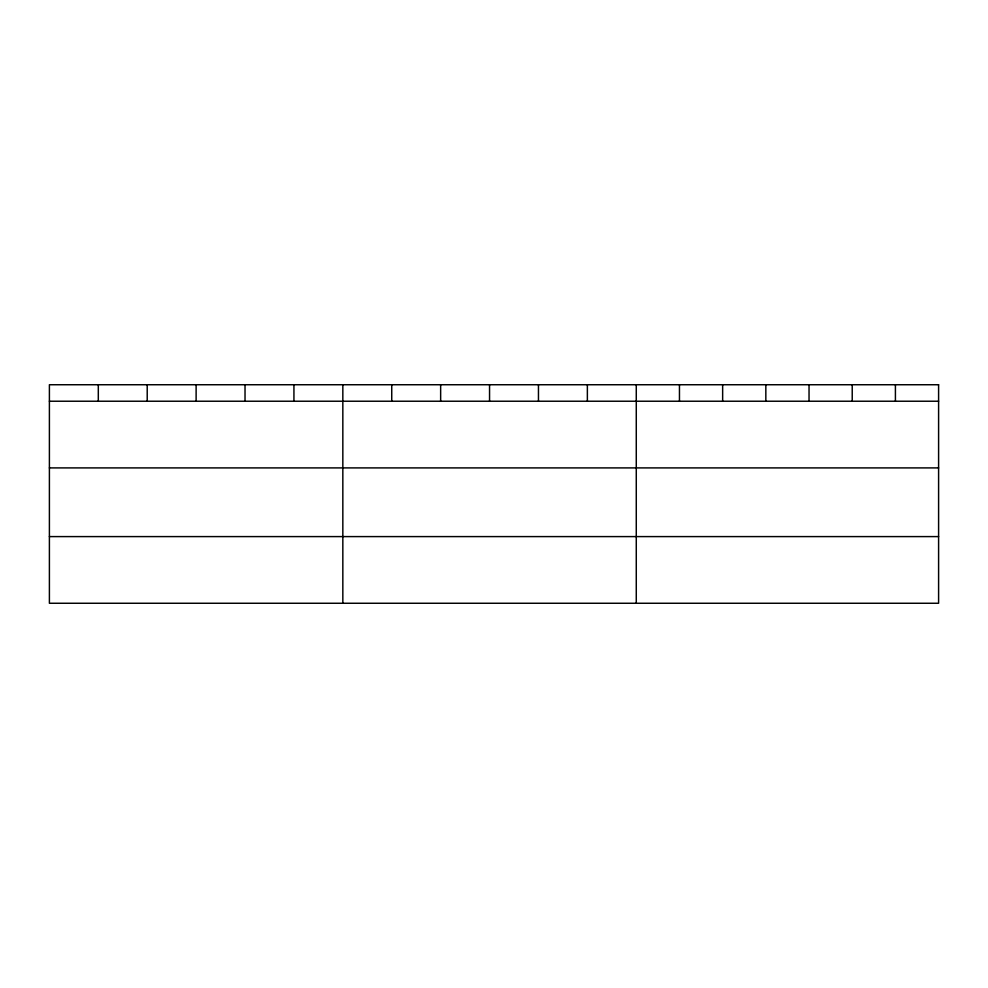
<?xml version="1.0" encoding="UTF-8"?>
<svg xmlns="http://www.w3.org/2000/svg" width="988" height="988" viewBox="0 0 988 988"><rect width="100%" height="100%" fill="white"/><g stroke="black" fill="none" stroke-linecap="round" stroke-linejoin="round"><path stroke-width="1.48" d="M49.4 401.227L938.6 401.227M49.4 467.904L938.6 467.904M49.4 536.595L938.6 536.595M895.412 384.74L895.412 401.227M852.224 384.74L852.224 401.227M809.036 384.74L809.036 401.227M765.836 384.74L765.836 401.227M722.648 384.74L722.648 401.227M679.46 384.74L679.46 401.227M636.272 384.74L636.272 603.26M587.366 384.74L587.366 401.227M538.46 384.74L538.46 401.227M489.554 384.74L489.554 401.227M440.648 384.74L440.648 401.227M391.742 384.74L391.742 401.227M342.836 384.74L342.836 603.26M293.93 384.74L293.93 401.227M245.024 384.74L245.024 401.227M196.118 384.74L196.118 401.227M147.212 384.74L147.212 401.227M98.306 384.74L98.306 401.227M938.6 384.74L49.4 384.74L49.4 603.26L938.6 603.26L938.6 384.74"/></g></svg>
